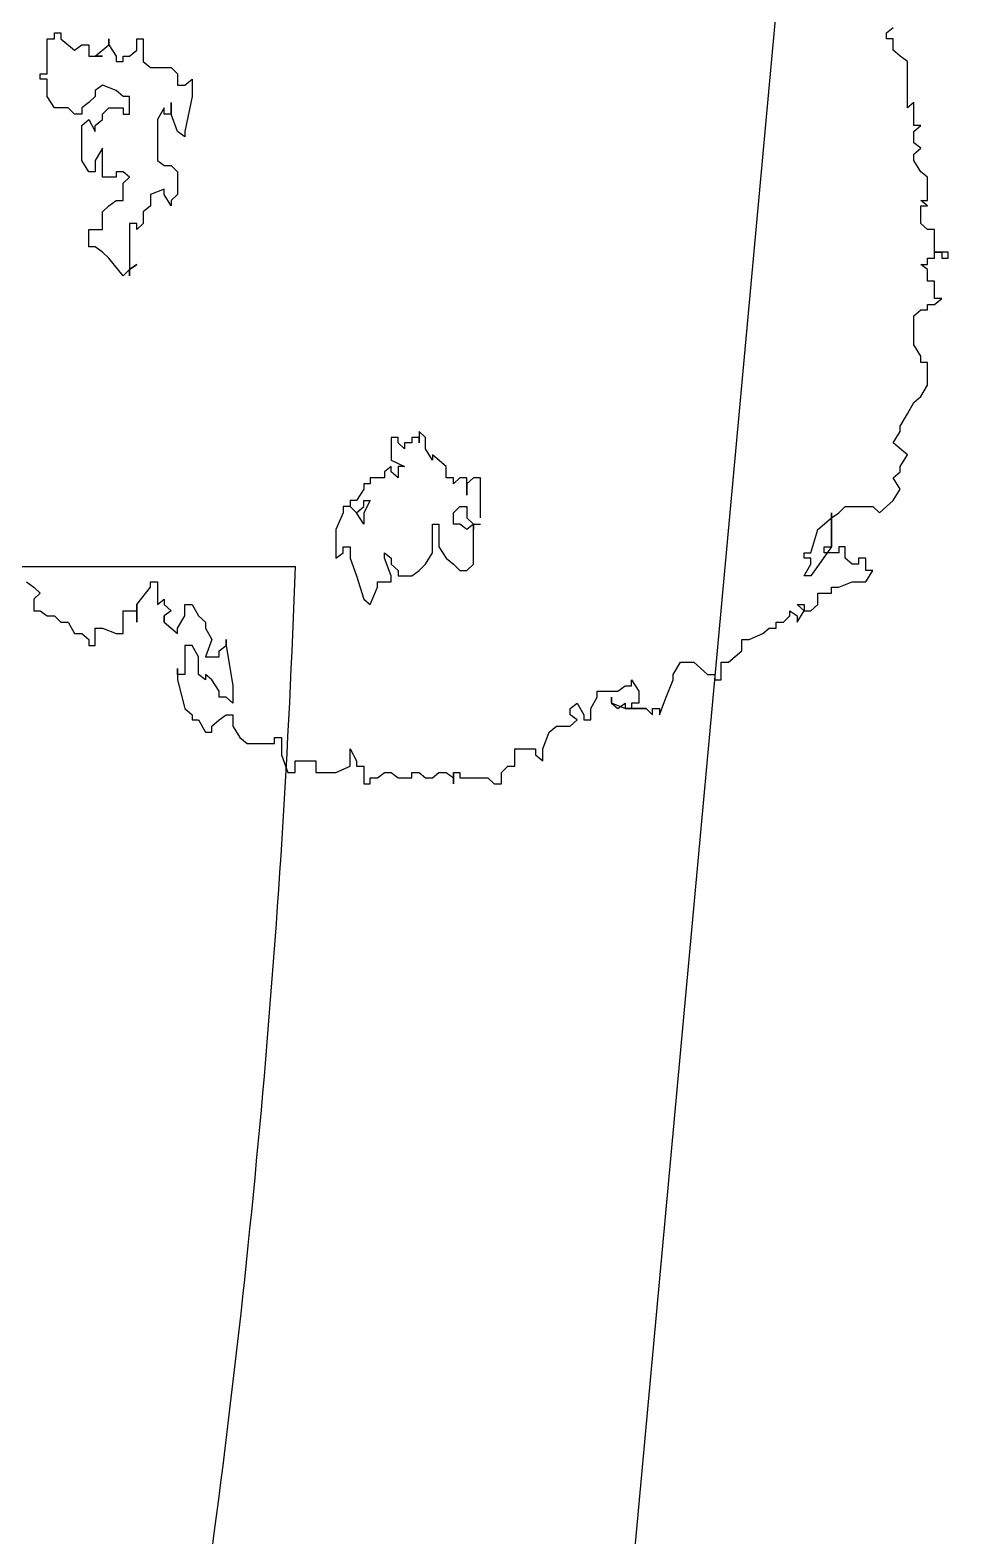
# Model space of a CAD drawing. Extents: x -30 to 1202, y 231 to 898.
# Drawn here: x 430.19 to 434.43, y 402.03 to 408.97 of the extents above; entities that cross this region are included whole.
import ezdxf

# ---------------------------------------------------------------- set-up
doc = ezdxf.new("R2010")
doc.units = 0
doc.header["$LTSCALE"] = 0.04
doc.layers.get('0').update_dxf_attribs({"linetype": 'CONTINUOUS'})
for name, color, linetype in [('CONTORXXNP----00', 255, 'CONTINUOUS'), ('PISO', 1, 'CONTINUOUS'), ('PISOS', 1, 'CONTINUOUS')]:
    doc.layers.add(name, color=color, linetype=linetype)
doc.styles.get("Standard").update_dxf_attribs({"font": 'romans.shx'})

# ---------------------------------------------------------------- blocks, each defined once
blk = doc.blocks.new('ARB3')
at = {"color": 0}
for p, q in [((0.0078, 0.4782), (-0.0142, 0.4782)), ((-0.0142, 0.4782), (-0.0142, 0.4713)), ((0.0136, 0.4913), (0.0078, 0.4913)), ((0.0078, 0.4913), (0.0078, 0.4852)), ((0.0078, 0.4852), (0.0078, 0.4782)), ((0.0078, 0.4782), (0.0078, 0.4852)), ((0.0078, 0.4852), (0.0136, 0.4852)), ((0.0078, 0.4852), (0.0136, 0.4852)), ((0.0136, 0.4782), (0.0078, 0.4782)), ((0.0136, 0.4852), (0.0136, 0.4913)), ((0.0136, 0.4713), (0.0136, 0.4782)), ((0.0523, 0.4782), (0.0355, 0.4782)), ((0.0355, 0.4782), (0.0355, 0.4713)), ((0.0581, 0.4782), (0.0523, 0.4852)), ((0.0523, 0.4852), (0.0523, 0.4782)), ((0.0581, 0.4713), (0.0581, 0.4782)), ((-0.1085, 0.4583), (-0.1143, 0.4652)), ((-0.1143, 0.4652), (-0.1143, 0.4583)), ((-0.0924, 0.4652), (-0.0975, 0.4583)), ((-0.0866, 0.4583), (-0.0924, 0.4652)), ((-0.0698, 0.4652), (-0.0807, 0.4583)), ((-0.0646, 0.4713), (-0.0698, 0.4652)), ((-0.042, 0.4713), (-0.0646, 0.4713)), ((-0.0368, 0.4713), (-0.042, 0.4652)), ((-0.042, 0.4652), (-0.042, 0.4713)), ((-0.0368, 0.4652), (-0.0368, 0.4713)), ((-0.02, 0.4652), (-0.0368, 0.4652)), ((-0.0142, 0.4713), (-0.02, 0.4652)), ((0.0194, 0.4713), (0.0136, 0.4713)), ((0.0245, 0.4713), (0.0194, 0.4652)), ((0.0194, 0.4652), (0.0194, 0.4713)), ((0.0355, 0.4713), (0.0245, 0.4713)), ((0.0633, 0.4713), (0.0581, 0.4713)), ((0.0633, 0.4652), (0.0633, 0.4713)), ((0.0691, 0.4583), (0.0633, 0.4652)), ((0.1079, 0.4652), (0.0969, 0.4583)), ((0.1137, 0.4652), (0.1079, 0.4652)), ((0.1356, 0.4713), (0.1137, 0.4713)), ((0.1137, 0.4713), (0.1137, 0.4652)), ((0.1466, 0.4652), (0.1356, 0.4713)), ((0.1524, 0.4583), (0.1466, 0.4652)), ((-0.1757, 0.4521), (-0.1809, 0.4452)), ((-0.1311, 0.4521), (-0.1757, 0.4521)), ((-0.1143, 0.4583), (-0.1363, 0.4583)), ((-0.1363, 0.4583), (-0.1311, 0.4521)), ((-0.0975, 0.4583), (-0.1085, 0.4583)), ((-0.0807, 0.4583), (-0.0866, 0.4583)), ((0.0969, 0.4583), (0.0691, 0.4583)), ((0.1634, 0.4521), (0.1524, 0.4583)), ((0.175, 0.4452), (0.1634, 0.4521)), ((0.2028, 0.4521), (0.1912, 0.4383)), ((0.2138, 0.4452), (0.2028, 0.4521)), ((-0.2035, 0.4321), (-0.2086, 0.4383)), ((-0.1867, 0.4383), (-0.1976, 0.4383)), ((-0.1976, 0.4383), (-0.1976, 0.4321)), ((-0.1809, 0.4452), (-0.1867, 0.4383)), ((0.1802, 0.4452), (0.175, 0.4452)), ((0.1912, 0.4383), (0.1802, 0.4452)), ((0.219, 0.4452), (0.2138, 0.4452)), ((0.2248, 0.4383), (0.219, 0.4452)), ((0.2358, 0.4452), (0.2248, 0.4383)), ((0.2467, 0.4383), (0.2358, 0.4452)), ((0.2525, 0.4321), (0.2467, 0.4383)), ((-0.1976, 0.4321), (-0.2035, 0.4321)), ((0.2584, 0.4252), (0.2525, 0.4321)), ((0.2525, 0.419), (0.2584, 0.4252)), ((0.2525, 0.3921), (0.2525, 0.419)), ((0.3139, 0.4121), (0.3023, 0.4121)), ((0.3023, 0.4121), (0.3023, 0.4052)), ((0.3249, 0.4121), (0.3139, 0.419)), ((0.3139, 0.419), (0.3139, 0.4121)), ((0.3249, 0.399), (0.3249, 0.4121)), ((0.2584, 0.386), (0.2525, 0.3921)), ((0.3023, 0.3921), (0.2913, 0.3921)), ((0.2913, 0.3921), (0.2913, 0.386)), ((0.3023, 0.4052), (0.3081, 0.4052)), ((0.3081, 0.399), (0.3023, 0.3921)), ((0.3081, 0.4052), (0.3081, 0.399)), ((0.3301, 0.386), (0.3249, 0.399)), ((0.2635, 0.3791), (0.2584, 0.386)), ((0.2913, 0.3791), (0.2584, 0.3791)), ((0.2584, 0.3791), (0.2913, 0.3791)), ((0.2745, 0.366), (0.2635, 0.3791)), ((0.2913, 0.386), (0.2971, 0.386)), ((0.2913, 0.3721), (0.2913, 0.3791)), ((0.2913, 0.3791), (0.3191, 0.3591)), ((0.2971, 0.386), (0.2971, 0.3721)), ((0.3301, 0.3791), (0.3301, 0.386)), ((0.3359, 0.3791), (0.3301, 0.3791)), ((0.3359, 0.366), (0.3359, 0.3791)), ((0.2971, 0.3591), (0.2745, 0.366)), ((0.2971, 0.3721), (0.2913, 0.3721)), ((0.3468, 0.366), (0.3359, 0.366)), ((0.3527, 0.3591), (0.3468, 0.366)), ((0.2971, 0.3529), (0.2971, 0.3591)), ((0.3023, 0.3529), (0.2971, 0.3529)), ((0.3081, 0.3591), (0.3023, 0.3591)), ((0.3023, 0.3591), (0.3023, 0.3529)), ((0.3191, 0.3529), (0.3081, 0.3591)), ((0.3191, 0.3591), (0.3191, 0.3529)), ((0.3527, 0.3529), (0.3468, 0.346)), ((0.3468, 0.346), (0.3468, 0.3529)), ((0.3468, 0.3529), (0.3527, 0.3529)), ((0.3527, 0.3529), (0.3527, 0.3591)), ((0.3636, 0.346), (0.3527, 0.3529)), ((0.3527, 0.3391), (0.3578, 0.346)), ((0.3578, 0.3391), (0.3527, 0.3391)), ((0.3578, 0.346), (0.3636, 0.346)), ((0.3636, 0.3329), (0.3578, 0.3391)), ((0.3636, 0.326), (0.3636, 0.3329)), ((0.3695, 0.326), (0.3636, 0.326)), ((0.3695, 0.3191), (0.3695, 0.326)), ((0.3746, 0.3129), (0.3695, 0.3191)), ((0.3804, 0.2998), (0.3746, 0.3129)), ((0.3804, 0.2929), (0.3804, 0.2998)), ((0.3914, 0.2929), (0.3804, 0.2929)), ((0.4024, 0.2799), (0.3914, 0.2929)), ((0.4024, 0.2729), (0.4024, 0.2799)), ((0.4192, 0.2729), (0.4024, 0.2729)), ((0.414, 0.2599), (0.414, 0.2668)), ((0.414, 0.2668), (0.4192, 0.2668)), ((0.4192, 0.2668), (0.4192, 0.2729)), ((0.4024, 0.2468), (0.414, 0.2599)), ((0.4024, 0.2337), (0.4024, 0.2468)), ((0.414, 0.2268), (0.4024, 0.2337)), ((0.4192, 0.2268), (0.414, 0.2268)), ((0.436, 0.2199), (0.4192, 0.2268)), ((0.4528, 0.2137), (0.436, 0.2199)), ((0.447, 0.2068), (0.447, 0.2137)), ((0.447, 0.2137), (0.4528, 0.2137)), ((0.447, 0.2007), (0.4528, 0.2068)), ((0.4528, 0.2068), (0.447, 0.2068)), ((0.4192, 0.1868), (0.4302, 0.1937)), ((0.4302, 0.1937), (0.4418, 0.1937)), ((0.4418, 0.1937), (0.4418, 0.1868)), ((0.447, 0.1807), (0.447, 0.2007)), ((0.425, 0.1868), (0.4192, 0.1868)), ((0.425, 0.1807), (0.425, 0.1868)), ((0.4302, 0.1737), (0.425, 0.1807)), ((0.4418, 0.1868), (0.447, 0.1868)), ((0.447, 0.1807), (0.4418, 0.1676)), ((0.447, 0.1737), (0.4418, 0.1807)), ((0.4418, 0.1807), (0.447, 0.1807)), ((0.447, 0.1868), (0.447, 0.1807)), ((0.4302, 0.1537), (0.4302, 0.1737)), ((0.4418, 0.1676), (0.436, 0.1676)), ((0.436, 0.1676), (0.4418, 0.1676)), ((0.4418, 0.1676), (0.447, 0.1737)), ((0.436, 0.1537), (0.4302, 0.1537)), ((0.447, 0.1476), (0.436, 0.1537)), ((0.4579, 0.1476), (0.447, 0.1476)), ((0.4579, 0.1407), (0.4579, 0.1476)), ((0.4418, 0.1345), (0.4528, 0.1407)), ((0.447, 0.1276), (0.4418, 0.1345)), ((0.4528, 0.1407), (0.4579, 0.1407)), ((0.4579, 0.1345), (0.4528, 0.1276)), ((0.4638, 0.1276), (0.4579, 0.1345)), ((0.4528, 0.1276), (0.447, 0.1276)), ((0.4638, 0.1145), (0.4638, 0.1276)), ((0.4696, 0.1076), (0.4638, 0.1145)), ((0.4857, 0.1015), (0.4696, 0.1076)), ((0.4973, 0.1015), (0.4857, 0.1015)), ((0.4915, 0.0945), (0.4973, 0.1015)), ((0.4857, 0.0745), (0.4857, 0.0945)), ((0.4857, 0.0945), (0.4915, 0.0945)), ((0.5025, 0.0745), (0.4857, 0.0745)), ((0.5025, 0.0676), (0.5025, 0.0745)), ((0.5083, 0.0615), (0.5025, 0.0676)), ((0.5193, 0.0615), (0.5083, 0.0615)), ((0.5193, 0.0546), (0.5193, 0.0615)), ((0.5135, 0.0484), (0.5193, 0.0546)), ((0.5135, 0.0215), (0.5135, 0.0484)), ((0.2635, 0.0415), (0.2248, 0.0415)), ((0.2248, 0.0415), (0.2248, 0.0346)), ((0.2248, 0.0346), (0.2306, 0.0284)), ((0.2635, 0.0284), (0.2693, 0.0346)), ((0.2693, 0.0346), (0.2693, 0.0415)), ((0.3081, 0.0346), (0.2693, 0.0346)), ((0.2693, 0.0346), (0.2745, 0.0284)), ((0.2693, 0.0346), (0.2745, 0.0346)), ((0.2745, 0.0346), (0.2693, 0.0346)), ((0.3139, 0.0284), (0.3081, 0.0346)), ((0.2416, 0.0284), (0.2248, 0.0284)), ((0.2248, 0.0284), (0.2248, 0.0215)), ((0.2248, 0.0215), (0.2306, 0.0153)), ((0.2306, 0.0153), (0.2248, 0.0153)), ((0.2248, 0.0153), (0.2248, 0.0084)), ((0.2306, 0.0284), (0.2416, 0.0284)), ((0.2525, 0.0215), (0.2525, 0.0284)), ((0.2525, 0.0284), (0.2635, 0.0284)), ((0.2584, 0.0153), (0.2525, 0.0215)), ((0.2693, 0.0153), (0.2584, 0.0153)), ((0.2745, 0.0284), (0.2693, 0.0215)), ((0.2693, 0.0215), (0.2693, 0.0153)), ((0.3023, 0.0084), (0.3081, 0.0153)), ((0.3081, 0.0153), (0.3139, 0.0215)), ((0.3139, 0.0215), (0.3139, 0.0284)), ((0.5083, 0.0153), (0.5083, 0.0215)), ((0.5083, 0.0215), (0.5135, 0.0215)), ((0.5083, 0.0084), (0.5135, 0.0153)), ((0.5193, 0.0153), (0.5083, 0.0153)), ((0.5135, 0.0153), (0.5193, 0.0153)), ((0.2138, 0.0084), (0.2028, -0.0047)), ((0.2248, 0.0084), (0.2138, 0.0084)), ((0.2693, -0.0047), (0.2693, 0.0015)), ((0.2693, 0.0015), (0.2913, 0.0015)), ((0.2913, 0.0015), (0.3023, 0.0084)), ((0.5083, 0.0015), (0.5083, 0.0084)), ((0.5135, -0.0047), (0.5083, 0.0015)), ((0.186, -0.0116), (0.1802, -0.0177)), ((0.197, -0.0116), (0.186, -0.0116)), ((0.208, -0.0047), (0.197, -0.0116)), ((0.2028, -0.0047), (0.208, -0.0047)), ((0.2971, -0.0047), (0.2693, -0.0047)), ((0.3081, -0.0116), (0.2971, -0.0047)), ((0.3139, -0.0177), (0.3081, -0.0116)), ((0.5083, -0.0177), (0.5135, -0.0116)), ((0.5135, -0.0116), (0.5135, -0.0047)), ((0.1802, -0.0177), (0.1912, -0.0177)), ((0.1912, -0.0177), (0.186, -0.0177)), ((0.186, -0.0177), (0.186, -0.0247)), ((0.186, -0.0247), (0.1912, -0.0247)), ((0.1912, -0.0247), (0.1912, -0.0316)), ((0.3191, -0.0247), (0.3139, -0.0177)), ((0.3191, -0.0377), (0.3191, -0.0247)), ((0.5083, -0.0247), (0.5083, -0.0177)), ((0.5135, -0.0247), (0.5083, -0.0247)), ((0.5135, -0.0377), (0.5135, -0.0247)), ((0.1912, -0.0377), (0.186, -0.0377)), ((0.186, -0.0377), (0.186, -0.0446)), ((0.1912, -0.0316), (0.197, -0.0316)), ((0.197, -0.0316), (0.1912, -0.0377)), ((0.208, -0.0446), (0.2138, -0.0316)), ((0.2138, -0.0316), (0.2138, -0.0377)), ((0.2138, -0.0377), (0.2248, -0.0377)), ((0.2248, -0.0377), (0.219, -0.0446)), ((0.3081, -0.0446), (0.3139, -0.0377)), ((0.3139, -0.0377), (0.3191, -0.0377)), ((0.5083, -0.0446), (0.5135, -0.0377)), ((0.186, -0.0446), (0.208, -0.0446)), ((0.219, -0.0446), (0.2138, -0.0446)), ((0.2138, -0.0446), (0.219, -0.0508)), ((0.219, -0.0508), (0.2248, -0.0508)), ((0.2248, -0.0508), (0.2248, -0.0646)), ((0.2971, -0.0508), (0.3023, -0.0446)), ((0.3023, -0.0508), (0.2971, -0.0508)), ((0.3191, -0.0446), (0.3023, -0.0508)), ((0.3023, -0.0446), (0.3081, -0.0446)), ((0.3249, -0.0446), (0.3191, -0.0446)), ((0.3249, -0.0577), (0.3249, -0.0446)), ((0.3301, -0.0577), (0.3249, -0.0577)), ((0.3468, -0.0646), (0.3301, -0.0577)), ((0.5083, -0.0508), (0.5083, -0.0446)), ((0.5135, -0.0577), (0.5083, -0.0508)), ((0.5135, -0.0646), (0.5135, -0.0577)), ((0.2248, -0.0646), (0.2306, -0.0646)), ((0.2306, -0.0646), (0.2306, -0.0708)), ((0.2306, -0.0708), (0.2358, -0.0708)), ((0.2358, -0.0708), (0.2467, -0.0777)), ((0.2467, -0.0708), (0.2467, -0.0646)), ((0.2467, -0.0646), (0.2584, -0.0708)), ((0.2525, -0.0708), (0.2467, -0.0708)), ((0.2584, -0.0777), (0.2525, -0.0708)), ((0.2584, -0.0708), (0.2693, -0.0708)), ((0.2693, -0.0708), (0.2584, -0.0777)), ((0.3191, -0.0777), (0.3417, -0.0708)), ((0.3417, -0.0708), (0.3468, -0.0646)), ((0.5025, -0.0777), (0.5025, -0.0708)), ((0.5025, -0.0708), (0.5193, -0.0708)), ((0.5193, -0.0646), (0.5135, -0.0646)), ((0.5193, -0.0708), (0.5193, -0.0646)), ((0.2467, -0.0777), (0.2467, -0.0839)), ((0.2467, -0.0839), (0.2525, -0.0839)), ((0.2525, -0.0839), (0.2584, -0.0777)), ((0.2584, -0.0777), (0.2525, -0.0839)), ((0.2525, -0.0839), (0.2525, -0.0908)), ((0.2913, -0.0908), (0.2913, -0.0839)), ((0.2913, -0.0839), (0.3023, -0.0839)), ((0.3023, -0.0839), (0.3191, -0.0777)), ((0.4857, -0.0839), (0.4973, -0.0777)), ((0.5025, -0.0839), (0.4857, -0.0839)), ((0.4973, -0.0777), (0.5025, -0.0777)), ((0.5083, -0.0977), (0.5025, -0.0839)), ((0.2525, -0.0908), (0.2584, -0.0908)), ((0.2584, -0.0908), (0.2745, -0.0977)), ((0.2745, -0.0977), (0.3023, -0.0977)), ((0.2971, -0.0908), (0.2913, -0.0908)), ((0.3023, -0.0977), (0.2971, -0.0908)), ((0.5083, -0.1169), (0.5083, -0.0977)), ((0.4973, -0.1369), (0.4973, -0.1169)), ((0.4973, -0.1169), (0.5083, -0.1169)), ((0.4915, -0.15), (0.5083, -0.1438)), ((0.5083, -0.1369), (0.4973, -0.1369)), ((0.5083, -0.1438), (0.5083, -0.1369)), ((0.4747, -0.1569), (0.4747, -0.15)), ((0.4747, -0.15), (0.4915, -0.15)), ((0.4805, -0.1569), (0.4747, -0.1569)), ((0.4805, -0.1831), (0.4805, -0.1569)), ((0.4747, -0.19), (0.4805, -0.1831)), ((0.3862, -0.2031), (0.425, -0.1969)), ((0.425, -0.1969), (0.4418, -0.1969)), ((0.4418, -0.1969), (0.436, -0.2031)), ((0.4528, -0.2031), (0.4528, -0.1969)), ((0.4528, -0.1969), (0.4638, -0.1969)), ((0.4638, -0.1969), (0.4747, -0.19)), ((0.3695, -0.223), (0.3804, -0.2169)), ((0.3862, -0.2031), (0.3804, -0.2031)), ((0.3804, -0.2031), (0.3862, -0.2031)), ((0.3804, -0.2169), (0.3972, -0.223)), ((0.3914, -0.21), (0.3862, -0.2031)), ((0.3972, -0.21), (0.3914, -0.21)), ((0.3972, -0.223), (0.3972, -0.21)), ((0.4192, -0.2169), (0.414, -0.223)), ((0.4302, -0.21), (0.4192, -0.2169)), ((0.436, -0.21), (0.4302, -0.21)), ((0.436, -0.2031), (0.436, -0.21)), ((0.4579, -0.21), (0.4528, -0.2031)), ((0.4638, -0.2169), (0.4579, -0.21)), ((0.4696, -0.2169), (0.4638, -0.2169)), ((0.4696, -0.223), (0.4696, -0.2169)), ((0.3468, -0.2361), (0.3578, -0.23)), ((0.3578, -0.23), (0.3636, -0.223)), ((0.3636, -0.223), (0.3695, -0.223)), ((0.3972, -0.23), (0.3862, -0.2361)), ((0.414, -0.23), (0.3972, -0.23)), ((0.414, -0.223), (0.4192, -0.223)), ((0.4192, -0.223), (0.414, -0.23)), ((0.4579, -0.23), (0.4696, -0.223)), ((0.4579, -0.2361), (0.4579, -0.23)), ((-0.1531, -0.243), (-0.1589, -0.2361)), ((-0.1589, -0.2361), (-0.1421, -0.2361)), ((-0.1531, -0.25), (-0.1531, -0.243)), ((-0.1421, -0.2361), (-0.1085, -0.243)), ((-0.1085, -0.243), (-0.1033, -0.243)), ((-0.1033, -0.243), (-0.1085, -0.25)), ((0.3468, -0.243), (0.3468, -0.2361)), ((0.3578, -0.243), (0.3468, -0.243)), ((0.3695, -0.25), (0.3578, -0.243)), ((0.3862, -0.2361), (0.3862, -0.243)), ((0.3862, -0.243), (0.414, -0.243)), ((0.414, -0.243), (0.414, -0.25)), ((0.4192, -0.25), (0.447, -0.243)), ((0.447, -0.243), (0.4528, -0.2361)), ((0.4528, -0.2361), (0.4579, -0.2361)), ((-0.1699, -0.2561), (-0.1641, -0.25)), ((-0.1699, -0.2761), (-0.1699, -0.2561)), ((-0.1641, -0.25), (-0.1531, -0.25)), ((-0.1253, -0.2561), (-0.1363, -0.2561)), ((-0.1363, -0.2561), (-0.1253, -0.2561)), ((-0.1085, -0.25), (-0.1253, -0.2561)), ((-0.1253, -0.2561), (-0.1253, -0.263)), ((-0.0756, -0.2561), (-0.0698, -0.25)), ((-0.0756, -0.263), (-0.0756, -0.2561)), ((-0.0698, -0.25), (-0.0478, -0.25)), ((-0.0478, -0.25), (-0.042, -0.2561)), ((-0.0368, -0.2561), (-0.0478, -0.263)), ((-0.042, -0.2561), (-0.0368, -0.2561)), ((0.3468, -0.263), (0.3527, -0.2561)), ((0.3527, -0.2561), (0.3578, -0.263)), ((0.3636, -0.263), (0.3746, -0.25)), ((0.3746, -0.25), (0.3695, -0.25)), ((0.414, -0.25), (0.4082, -0.25)), ((0.4082, -0.25), (0.4192, -0.25)), ((-0.1253, -0.263), (-0.1311, -0.263)), ((-0.1311, -0.263), (-0.1201, -0.2692)), ((-0.1201, -0.2692), (-0.0807, -0.2692)), ((-0.0807, -0.2692), (-0.0756, -0.263)), ((-0.0478, -0.263), (-0.053, -0.263)), ((-0.053, -0.263), (-0.0478, -0.2761)), ((0.3249, -0.2761), (0.3249, -0.2692)), ((0.3249, -0.2692), (0.3468, -0.2692)), ((0.3468, -0.2692), (0.3417, -0.263)), ((0.3417, -0.263), (0.3468, -0.263)), ((0.3578, -0.263), (0.3636, -0.263)), ((0.3636, -0.263), (0.3578, -0.263)), ((0.3578, -0.263), (0.3636, -0.263)), ((-0.1976, -0.2892), (-0.1976, -0.283)), ((-0.1976, -0.283), (-0.1757, -0.283)), ((-0.1867, -0.2892), (-0.1976, -0.2892)), ((-0.1809, -0.2961), (-0.1867, -0.2892)), ((-0.1757, -0.283), (-0.1699, -0.2761)), ((-0.0478, -0.2761), (-0.0368, -0.2761)), ((-0.0368, -0.2761), (-0.031, -0.283)), ((-0.031, -0.283), (-0.02, -0.283)), ((-0.02, -0.283), (-0.0142, -0.2892)), ((-0.0142, -0.2892), (-0.02, -0.2892)), ((-0.02, -0.2892), (-0.02, -0.2961)), ((0.0245, -0.2961), (0.0194, -0.2892)), ((0.0194, -0.2892), (0.0245, -0.2961)), ((0.3301, -0.2761), (0.3249, -0.2761)), ((0.3468, -0.2892), (0.3301, -0.2761)), ((0.3636, -0.2892), (0.3468, -0.2892)), ((0.3527, -0.3022), (0.3527, -0.2892)), ((0.3527, -0.2892), (0.3636, -0.2892)), ((-0.1809, -0.3022), (-0.1809, -0.2961)), ((-0.1757, -0.3022), (-0.1809, -0.3022)), ((-0.1757, -0.3092), (-0.1757, -0.3022)), ((-0.1421, -0.3022), (-0.1479, -0.3092)), ((-0.1253, -0.2961), (-0.1421, -0.2961)), ((-0.1421, -0.2961), (-0.1421, -0.3022)), ((-0.1311, -0.3161), (-0.1311, -0.3022)), ((-0.1311, -0.3022), (-0.1253, -0.3022)), ((-0.1253, -0.3022), (-0.1253, -0.2961)), ((-0.0646, -0.2961), (-0.0698, -0.3022)), ((-0.0698, -0.3022), (-0.0698, -0.3092)), ((-0.0588, -0.3022), (-0.0646, -0.2961)), ((-0.042, -0.3022), (-0.0588, -0.3022)), ((-0.042, -0.3092), (-0.042, -0.3022)), ((-0.02, -0.2961), (0.0304, -0.2961)), ((0.0304, -0.3022), (0.0136, -0.3161)), ((0.0304, -0.2961), (0.0245, -0.2961)), ((0.0245, -0.2961), (0.0304, -0.3022)), ((0.3746, -0.3022), (0.3527, -0.3022)), ((0.3746, -0.3092), (0.3746, -0.3022)), ((-0.1918, -0.3161), (-0.1976, -0.3161)), ((-0.1976, -0.3161), (-0.1918, -0.3161)), ((-0.1918, -0.3161), (-0.1809, -0.3092)), ((-0.1809, -0.3292), (-0.1918, -0.3161)), ((-0.1809, -0.3092), (-0.1757, -0.3092)), ((-0.1479, -0.3092), (-0.1531, -0.3222)), ((-0.1253, -0.3222), (-0.1311, -0.3161)), ((-0.0698, -0.3092), (-0.0646, -0.3092)), ((-0.0646, -0.3092), (-0.0646, -0.3222)), ((-0.0368, -0.3161), (-0.042, -0.3092)), ((-0.031, -0.3222), (-0.0368, -0.3161)), ((0.0136, -0.3161), (0.0078, -0.3222)), ((0.3695, -0.3222), (0.3746, -0.3092)), ((-0.1809, -0.3353), (-0.1809, -0.3222)), ((-0.1809, -0.3222), (-0.1809, -0.3292)), ((-0.1809, -0.3292), (-0.1809, -0.3222)), ((-0.1809, -0.3222), (-0.1809, -0.3292)), ((-0.1531, -0.3222), (-0.1479, -0.3292)), ((-0.1479, -0.3292), (-0.1421, -0.3292)), ((-0.1421, -0.3292), (-0.1363, -0.3353)), ((-0.1201, -0.3222), (-0.1253, -0.3222)), ((-0.1143, -0.3292), (-0.1201, -0.3222)), ((-0.1201, -0.3353), (-0.1085, -0.3292)), ((-0.1085, -0.3292), (-0.1143, -0.3292)), ((-0.0646, -0.3222), (-0.0924, -0.3222)), ((-0.0924, -0.3222), (-0.0807, -0.3292)), ((-0.0807, -0.3292), (-0.0698, -0.3292)), ((-0.0698, -0.3292), (-0.0698, -0.3353)), ((-0.0142, -0.3222), (-0.031, -0.3222)), ((-0.0142, -0.3353), (-0.0142, -0.3222)), ((0.0078, -0.3222), (0.0026, -0.3292)), ((0.0026, -0.3292), (0.0026, -0.3353)), ((0.3695, -0.3292), (0.3695, -0.3222)), ((0.3862, -0.3292), (0.3695, -0.3292)), ((0.3862, -0.3353), (0.3862, -0.3292)), ((-0.1918, -0.3422), (-0.1918, -0.3353)), ((-0.1918, -0.3353), (-0.1809, -0.3353)), ((-0.1867, -0.3492), (-0.1918, -0.3422)), ((-0.1363, -0.3353), (-0.1311, -0.3422)), ((-0.1311, -0.3422), (-0.1253, -0.3422)), ((-0.1253, -0.3422), (-0.1253, -0.3492)), ((-0.1143, -0.3422), (-0.1201, -0.3353)), ((-0.0807, -0.3422), (-0.1143, -0.3422)), ((-0.0698, -0.3353), (-0.0807, -0.3422)), ((0.0026, -0.3353), (-0.0142, -0.3353)), ((0.3746, -0.3422), (0.3804, -0.3353)), ((0.3746, -0.3492), (0.3746, -0.3422)), ((0.3804, -0.3353), (0.3862, -0.3353)), ((-0.2035, -0.3684), (-0.2035, -0.3622)), ((-0.2035, -0.3622), (-0.1976, -0.3622)), ((-0.1976, -0.3622), (-0.1867, -0.3492)), ((-0.1253, -0.3492), (-0.1311, -0.3553)), ((-0.1311, -0.3553), (-0.1311, -0.3684)), ((0.3578, -0.3684), (0.3636, -0.3622)), ((0.3636, -0.3553), (0.3746, -0.3492)), ((0.3636, -0.3622), (0.3636, -0.3553)), ((-0.1976, -0.3684), (-0.2035, -0.3684)), ((-0.1976, -0.3753), (-0.1976, -0.3684)), ((-0.1641, -0.3753), (-0.1976, -0.3753)), ((-0.1641, -0.3822), (-0.1641, -0.3753)), ((-0.1421, -0.3753), (-0.1589, -0.3753)), ((-0.1589, -0.3753), (-0.1589, -0.3822)), ((-0.1311, -0.3684), (-0.1421, -0.3753)), ((0.3527, -0.3822), (0.3578, -0.3753)), ((0.3578, -0.3753), (0.3578, -0.3684)), ((-0.1589, -0.3822), (-0.1641, -0.3822)), ((0.3249, -0.3953), (0.3301, -0.3884)), ((0.3301, -0.3884), (0.3359, -0.3822)), ((0.3359, -0.3822), (0.3417, -0.3884)), ((0.3417, -0.3884), (0.3527, -0.3884)), ((0.3527, -0.3884), (0.3527, -0.3822))]:
    blk.add_line(p, q, dxfattribs=at)
at = {"layer": 'CONTORXXNP----00'}
for p, q in [((-0.0142, 0.4782), (-0.0142, 0.4713)), ((0.0078, 0.4782), (-0.0142, 0.4782)), ((0.0136, 0.4782), (0.0078, 0.4782)), ((0.0136, 0.4713), (0.0136, 0.4782)), ((0.0355, 0.4782), (0.0355, 0.4713)), ((0.0523, 0.4782), (0.0355, 0.4782)), ((0.0523, 0.4852), (0.0523, 0.4782)), ((0.0581, 0.4782), (0.0523, 0.4852)), ((0.0581, 0.4713), (0.0581, 0.4782)), ((-0.1143, 0.4652), (-0.1143, 0.4583)), ((-0.1085, 0.4583), (-0.1143, 0.4652)), ((-0.0924, 0.4652), (-0.0975, 0.4583)), ((-0.0866, 0.4583), (-0.0924, 0.4652)), ((-0.0698, 0.4652), (-0.0807, 0.4583)), ((-0.0646, 0.4713), (-0.0698, 0.4652)), ((-0.042, 0.4713), (-0.0646, 0.4713)), ((-0.042, 0.4652), (-0.042, 0.4713)), ((-0.0368, 0.4713), (-0.042, 0.4652)), ((-0.0368, 0.4652), (-0.0368, 0.4713)), ((-0.02, 0.4652), (-0.0368, 0.4652)), ((-0.0142, 0.4713), (-0.02, 0.4652)), ((0.0194, 0.4713), (0.0136, 0.4713)), ((0.0194, 0.4652), (0.0194, 0.4713)), ((0.0245, 0.4713), (0.0194, 0.4652)), ((0.0355, 0.4713), (0.0245, 0.4713)), ((0.0633, 0.4713), (0.0581, 0.4713)), ((0.0633, 0.4652), (0.0633, 0.4713)), ((0.0691, 0.4583), (0.0633, 0.4652)), ((0.1079, 0.4652), (0.0969, 0.4583)), ((0.1137, 0.4652), (0.1079, 0.4652)), ((0.1137, 0.4713), (0.1137, 0.4652)), ((0.1356, 0.4713), (0.1137, 0.4713)), ((0.1466, 0.4652), (0.1356, 0.4713)), ((0.1524, 0.4583), (0.1466, 0.4652)), ((-0.1757, 0.4521), (-0.1809, 0.4452)), ((-0.1311, 0.4521), (-0.1757, 0.4521)), ((-0.1363, 0.4583), (-0.1311, 0.4521)), ((-0.1143, 0.4583), (-0.1363, 0.4583)), ((-0.0975, 0.4583), (-0.1085, 0.4583)), ((-0.0807, 0.4583), (-0.0866, 0.4583)), ((0.0969, 0.4583), (0.0691, 0.4583)), ((0.1634, 0.4521), (0.1524, 0.4583)), ((0.175, 0.4452), (0.1634, 0.4521)), ((0.2028, 0.4521), (0.1912, 0.4383)), ((0.2138, 0.4452), (0.2028, 0.4521)), ((-0.2035, 0.4321), (-0.2086, 0.4383)), ((-0.1976, 0.4383), (-0.1976, 0.4321)), ((-0.1867, 0.4383), (-0.1976, 0.4383)), ((-0.1809, 0.4452), (-0.1867, 0.4383)), ((0.1802, 0.4452), (0.175, 0.4452)), ((0.1912, 0.4383), (0.1802, 0.4452)), ((0.219, 0.4452), (0.2138, 0.4452)), ((0.2248, 0.4383), (0.219, 0.4452)), ((0.2358, 0.4452), (0.2248, 0.4383)), ((0.2467, 0.4383), (0.2358, 0.4452)), ((0.2525, 0.4321), (0.2467, 0.4383)), ((-0.1976, 0.4321), (-0.2035, 0.4321)), ((0.2584, 0.4252), (0.2525, 0.4321)), ((0.2525, 0.419), (0.2584, 0.4252)), ((0.2525, 0.3921), (0.2525, 0.419)), ((0.3023, 0.4121), (0.3023, 0.4052)), ((0.3139, 0.4121), (0.3023, 0.4121)), ((0.3139, 0.419), (0.3139, 0.4121)), ((0.3249, 0.4121), (0.3139, 0.419)), ((0.3249, 0.399), (0.3249, 0.4121)), ((0.2584, 0.386), (0.2525, 0.3921)), ((0.2913, 0.3921), (0.2913, 0.386)), ((0.3023, 0.3921), (0.2913, 0.3921)), ((0.3023, 0.4052), (0.3081, 0.4052)), ((0.3081, 0.399), (0.3023, 0.3921)), ((0.3081, 0.4052), (0.3081, 0.399)), ((0.3301, 0.386), (0.3249, 0.399)), ((0.2635, 0.3791), (0.2584, 0.386)), ((0.2745, 0.366), (0.2635, 0.3791)), ((0.2913, 0.386), (0.2971, 0.386)), ((0.2971, 0.386), (0.2971, 0.3749)), ((0.3301, 0.3791), (0.3301, 0.386)), ((0.3359, 0.3791), (0.3301, 0.3791)), ((0.3359, 0.366), (0.3359, 0.3791)), ((0.2971, 0.3591), (0.2745, 0.366)), ((0.2971, 0.3749), (0.3191, 0.3591)), ((0.3468, 0.366), (0.3359, 0.366)), ((0.3527, 0.3591), (0.3468, 0.366)), ((0.2971, 0.3529), (0.2971, 0.3591)), ((0.3023, 0.3529), (0.2971, 0.3529)), ((0.3023, 0.3591), (0.3023, 0.3529)), ((0.3081, 0.3591), (0.3023, 0.3591)), ((0.3191, 0.3529), (0.3081, 0.3591)), ((0.3191, 0.3591), (0.3191, 0.3529)), ((0.3527, 0.3529), (0.3527, 0.3591)), ((0.3636, 0.346), (0.3527, 0.3529)), ((0.3527, 0.3391), (0.3578, 0.346)), ((0.3578, 0.3391), (0.3527, 0.3391)), ((0.3578, 0.346), (0.3636, 0.346)), ((0.3636, 0.3329), (0.3578, 0.3391)), ((0.3636, 0.326), (0.3636, 0.3329)), ((0.3695, 0.326), (0.3636, 0.326)), ((0.3695, 0.3191), (0.3695, 0.326)), ((0.3746, 0.3129), (0.3695, 0.3191)), ((0.3804, 0.2998), (0.3746, 0.3129)), ((0.3804, 0.2929), (0.3804, 0.2998)), ((0.3914, 0.2929), (0.3804, 0.2929)), ((0.4024, 0.2799), (0.3914, 0.2929)), ((0.4024, 0.2729), (0.4024, 0.2799)), ((0.4192, 0.2729), (0.4024, 0.2729)), ((0.414, 0.2668), (0.4192, 0.2668)), ((0.414, 0.2599), (0.414, 0.2668)), ((0.4192, 0.2668), (0.4192, 0.2729)), ((0.4024, 0.2468), (0.414, 0.2599)), ((0.4024, 0.2337), (0.4024, 0.2468)), ((0.414, 0.2268), (0.4024, 0.2337)), ((0.4192, 0.2268), (0.414, 0.2268)), ((0.436, 0.2199), (0.4192, 0.2268)), ((0.4528, 0.2137), (0.436, 0.2199)), ((0.447, 0.2137), (0.4528, 0.2137)), ((0.447, 0.2068), (0.447, 0.2137)), ((0.4528, 0.2068), (0.447, 0.2068)), ((0.447, 0.2007), (0.4528, 0.2068)), ((0.4192, 0.1868), (0.4302, 0.1937)), ((0.4302, 0.1937), (0.4418, 0.1937)), ((0.4418, 0.1937), (0.4418, 0.1868)), ((0.447, 0.2007), (0.447, 0.1868)), ((0.425, 0.1868), (0.4192, 0.1868)), ((0.425, 0.1807), (0.425, 0.1868)), ((0.4302, 0.1737), (0.425, 0.1807)), ((0.4418, 0.1868), (0.447, 0.1868)), ((0.4302, 0.1537), (0.4302, 0.1737)), ((0.436, 0.1537), (0.4302, 0.1537)), ((0.447, 0.1476), (0.436, 0.1537)), ((0.4579, 0.1476), (0.447, 0.1476)), ((0.4579, 0.1407), (0.4579, 0.1476)), ((0.4418, 0.1345), (0.4528, 0.1407)), ((0.447, 0.1276), (0.4418, 0.1345)), ((0.4528, 0.1407), (0.4579, 0.1407)), ((0.4579, 0.1345), (0.4528, 0.1276)), ((0.4638, 0.1276), (0.4579, 0.1345)), ((0.4528, 0.1276), (0.447, 0.1276)), ((0.4638, 0.1145), (0.4638, 0.1276)), ((0.4696, 0.1076), (0.4638, 0.1145)), ((0.4857, 0.1015), (0.4696, 0.1076)), ((0.4973, 0.1015), (0.4857, 0.1015)), ((0.4915, 0.0945), (0.4973, 0.1015)), ((0.4857, 0.0945), (0.4915, 0.0945)), ((0.4857, 0.0745), (0.4857, 0.0945)), ((0.5025, 0.0745), (0.4857, 0.0745)), ((0.5025, 0.0676), (0.5025, 0.0745)), ((0.5083, 0.0615), (0.5025, 0.0676)), ((0.5193, 0.0615), (0.5083, 0.0615)), ((0.5193, 0.0546), (0.5193, 0.0615)), ((0.5135, 0.0484), (0.5193, 0.0546)), ((0.5135, 0.0215), (0.5135, 0.0484)), ((0.5083, 0.0215), (0.5135, 0.0215)), ((0.5083, 0.0153), (0.5083, 0.0215)), ((0.5083, 0.0153), (0.5135, 0.0153)), ((0.5083, 0.0084), (0.5135, 0.0153)), ((0.5083, 0.0015), (0.5083, 0.0084)), ((0.5135, -0.0047), (0.5083, 0.0015)), ((0.5083, -0.0177), (0.5135, -0.0116)), ((0.5135, -0.0116), (0.5135, -0.0047)), ((0.5083, -0.0247), (0.5083, -0.0177)), ((0.5135, -0.0247), (0.5083, -0.0247)), ((0.5135, -0.0377), (0.5135, -0.0247)), ((0.5083, -0.0446), (0.5135, -0.0377)), ((0.5083, -0.0508), (0.5083, -0.0446)), ((0.5135, -0.0577), (0.5083, -0.0508)), ((0.5135, -0.0646), (0.5135, -0.0577)), ((0.5025, -0.0708), (0.5193, -0.0708)), ((0.5025, -0.0777), (0.5025, -0.0708)), ((0.5193, -0.0646), (0.5135, -0.0646)), ((0.5193, -0.0708), (0.5193, -0.0646)), ((0.4857, -0.0839), (0.4973, -0.0777)), ((0.5025, -0.0839), (0.4857, -0.0839)), ((0.4973, -0.0777), (0.5025, -0.0777)), ((0.5083, -0.0977), (0.5025, -0.0839)), ((0.5083, -0.1169), (0.5083, -0.0977)), ((0.4973, -0.1169), (0.5083, -0.1169)), ((0.4973, -0.1369), (0.4973, -0.1169)), ((0.4915, -0.15), (0.5083, -0.1438)), ((0.5083, -0.1369), (0.4973, -0.1369)), ((0.5083, -0.1438), (0.5083, -0.1369)), ((0.4747, -0.15), (0.4915, -0.15)), ((0.4747, -0.1569), (0.4747, -0.15)), ((0.4805, -0.1569), (0.4747, -0.1569)), ((0.4805, -0.1831), (0.4805, -0.1569)), ((0.4747, -0.19), (0.4805, -0.1831)), ((0.3862, -0.2031), (0.425, -0.1969)), ((0.425, -0.1969), (0.4418, -0.1969)), ((0.4418, -0.1969), (0.436, -0.2031)), ((0.4528, -0.1969), (0.4638, -0.1969)), ((0.4528, -0.2031), (0.4528, -0.1969)), ((0.4638, -0.1969), (0.4747, -0.19)), ((0.3695, -0.223), (0.3804, -0.2169)), ((0.3804, -0.2169), (0.3972, -0.223)), ((0.3914, -0.21), (0.3862, -0.2031)), ((0.3972, -0.21), (0.3914, -0.21)), ((0.3972, -0.223), (0.3972, -0.21)), ((0.4192, -0.2169), (0.414, -0.223)), ((0.4302, -0.21), (0.4192, -0.2169)), ((0.436, -0.21), (0.4302, -0.21)), ((0.436, -0.2031), (0.436, -0.21)), ((0.4579, -0.21), (0.4528, -0.2031)), ((0.4638, -0.2169), (0.4579, -0.21)), ((0.4696, -0.2169), (0.4638, -0.2169)), ((0.4696, -0.223), (0.4696, -0.2169)), ((0.3468, -0.2361), (0.3578, -0.23)), ((0.3578, -0.23), (0.3636, -0.223)), ((0.3636, -0.223), (0.3695, -0.223)), ((0.3972, -0.23), (0.3862, -0.2361)), ((0.414, -0.23), (0.3972, -0.23)), ((0.4192, -0.223), (0.414, -0.23)), ((0.414, -0.223), (0.4192, -0.223)), ((0.4579, -0.23), (0.4696, -0.223)), ((0.4579, -0.2361), (0.4579, -0.23)), ((0.3468, -0.243), (0.3468, -0.2361)), ((0.3578, -0.243), (0.3468, -0.243)), ((0.3695, -0.25), (0.3578, -0.243)), ((0.3862, -0.2361), (0.3862, -0.243)), ((0.3862, -0.243), (0.414, -0.243)), ((0.414, -0.243), (0.414, -0.25)), ((0.4192, -0.25), (0.447, -0.243)), ((0.447, -0.243), (0.4528, -0.2361)), ((0.4528, -0.2361), (0.4579, -0.2361)), ((0.3468, -0.263), (0.3527, -0.2561)), ((0.3527, -0.2561), (0.3578, -0.263)), ((0.3636, -0.263), (0.3746, -0.25)), ((0.3746, -0.25), (0.3695, -0.25)), ((0.414, -0.25), (0.4192, -0.25)), ((0.3249, -0.2692), (0.3468, -0.2692)), ((0.3249, -0.2761), (0.3249, -0.2692)), ((0.3417, -0.263), (0.3468, -0.263)), ((0.3468, -0.2692), (0.3417, -0.263)), ((0.3578, -0.263), (0.3636, -0.263)), ((0.3636, -0.263), (0.3578, -0.263)), ((0.3578, -0.263), (0.3636, -0.263)), ((0.3301, -0.2761), (0.3249, -0.2761)), ((0.3468, -0.2892), (0.3301, -0.2761)), ((0.3468, -0.2892), (0.3527, -0.2892)), ((0.3527, -0.3022), (0.3527, -0.2892)), ((0.3746, -0.3022), (0.3527, -0.3022)), ((0.3746, -0.3092), (0.3746, -0.3022)), ((0.3695, -0.3222), (0.3746, -0.3092)), ((0.3695, -0.3292), (0.3695, -0.3222)), ((0.3862, -0.3292), (0.3695, -0.3292)), ((0.3862, -0.3353), (0.3862, -0.3292)), ((0.3746, -0.3422), (0.3804, -0.3353)), ((0.3746, -0.3492), (0.3746, -0.3422)), ((0.3804, -0.3353), (0.3862, -0.3353)), ((0.3578, -0.3684), (0.3636, -0.3622)), ((0.3636, -0.3553), (0.3746, -0.3492)), ((0.3636, -0.3622), (0.3636, -0.3553)), ((0.3527, -0.3822), (0.3578, -0.3753)), ((0.3578, -0.3753), (0.3578, -0.3684)), ((0.3249, -0.3953), (0.3301, -0.3884)), ((0.3301, -0.3884), (0.3359, -0.3822)), ((0.3359, -0.3822), (0.3417, -0.3884)), ((0.3417, -0.3884), (0.3527, -0.3884)), ((0.3527, -0.3884), (0.3527, -0.3822))]:
    blk.add_line(p, q, dxfattribs=at)
at = {"flags": 11}
blk.add_attdef('CENTROIDE', (-0.1114, -0.0329), '', height=0.0504, dxfattribs=at)

msp = doc.modelspace()

# ---------------------------------------------------------------- linework, layer by layer
at = {"layer": 'PISO'}
msp.add_line((429.8756, 406.5025), (431.4153, 406.5025), dxfattribs=at)
msp.add_arc((384.8484, 408.1673), 46.5967, 351.77672, 357.95254, dxfattribs=at)
at = {"layer": 'PISOS'}
msp.add_line((435.3133, 427.3817), (429.7206, 366.5424), dxfattribs=at)

# ---------------------------------------------------------------- block references
at = {"layer": 'PISO', "xscale": 4.78921056554956, "yscale": 4.78921056554956, "zscale": 4.78921056554956, "rotation": 270}
msp.add_blockref('ARB3', (432.0693, 407.9875), dxfattribs=at)

doc.saveas('drawing.dxf')
